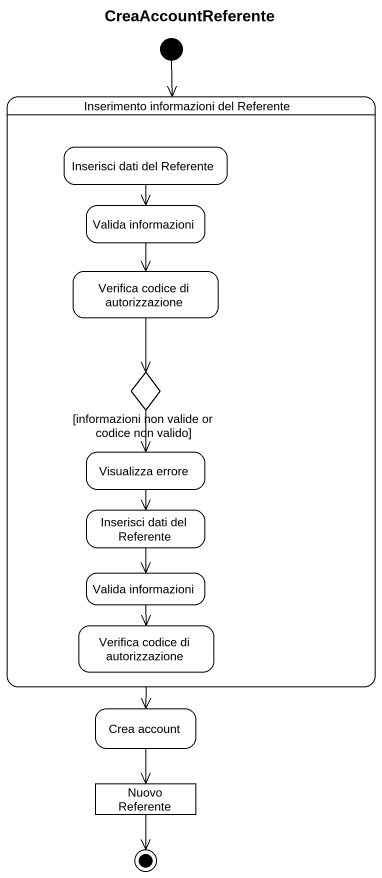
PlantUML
@startuml
title CreaAccountReferente
hide empty description
state "Inserimento informazioni del Referente" as Inserimento_informazioni {
  state "Inserisci dati del Referente" as Inserisci_dati_del_Referente
  state "Valida informazioni" as Valida_informazioni
  state "Verifica codice di autorizzazione" as Verifica_codice_di
  state "[informazioni non valide or codice non valido]" as informazioni_non_valide_or <<choice>>
  state "Visualizza errore" as Visualizza_errore
  state "Inserisci dati del Referente" as Inserisci_dati_del_Referente_2
  state "Valida informazioni" as Valida_informazioni_2
  state "Verifica codice di autorizzazione" as Verifica_codice_di_2
}
state "Crea account" as Crea_account
state "Nuovo Referente" as Nuovo_Referente <<object>>
[*] --> Inserimento_informazioni
Inserimento_informazioni --> Crea_account
Inserisci_dati_del_Referente --> Valida_informazioni
Valida_informazioni --> Verifica_codice_di
Verifica_codice_di --> informazioni_non_valide_or
informazioni_non_valide_or --> Visualizza_errore
Visualizza_errore --> Inserisci_dati_del_Referente_2
Inserisci_dati_del_Referente_2 --> Valida_informazioni_2
Valida_informazioni_2 --> Verifica_codice_di_2
Crea_account --> Nuovo_Referente
Nuovo_Referente --> [*]
@enduml
